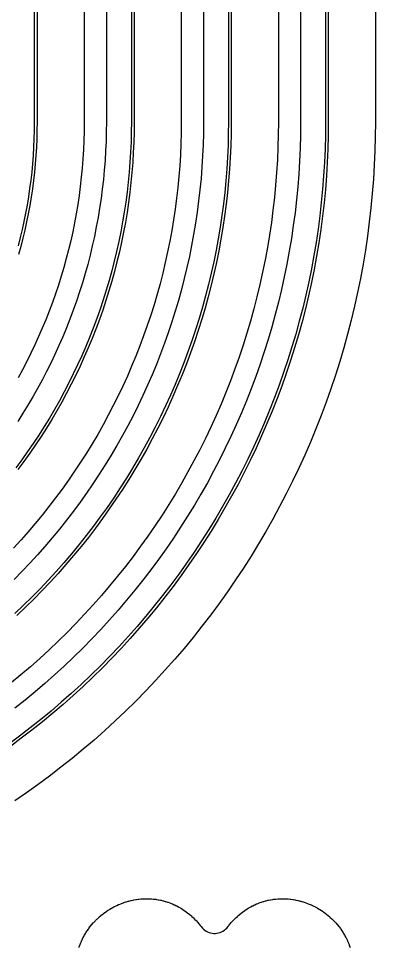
# Model space of a CAD drawing. Header units: metres. Extents: x 9 to 1211, y 9 to 2781.
# Drawn here: x 1082.3 to 1211, y 1398.6 to 1733.3 of the extents above; entities that cross this region are included whole.
import ezdxf

# ---------------------------------------------------------------- set-up
doc = ezdxf.new("R2010")
doc.units = ezdxf.units.M
for name, color, linetype in [('ACIKLIK', 5, 'Continuous'), ('CAM_SABLON', 4, 'Continuous'), ('DIS_KENAR_V91_Z3', 1, 'Continuous'), ('LAMBA_T4_Z4', 3, 'Continuous')]:
    doc.layers.add(name, color=color, linetype=linetype)

msp = doc.modelspace()

# ---------------------------------------------------------------- linework, layer by layer
at = {"layer": 'ACIKLIK'}
for points in [[(1149, 2485.88), (1149, 1696.12), (1148.96, 1691.93), (1148.86, 1687.87), (1148.68, 1683.81), (1148.43, 1679.75), (1148.11, 1675.69), (1147.72, 1671.64), (1147.26, 1667.6), (1146.73, 1663.57), (1146.13, 1659.55), (1145.46, 1655.54), (1144.72, 1651.54), (1143.91, 1647.56), (1143.03, 1643.59), (1142.08, 1639.63), (1141.06, 1635.7), (1139.97, 1631.78), (1138.82, 1627.88), (1137.6, 1624), (1136.3, 1620.14), (1134.95, 1616.31), (1133.52, 1612.5), (1132.03, 1608.72), (1130.48, 1604.96), (1128.86, 1601.23), (1127.17, 1597.53), (1125.42, 1593.86), (1123.6, 1590.22), (1121.73, 1586.61), (1119.79, 1583.04), (1117.78, 1579.5), (1115.72, 1576), (1113.59, 1572.53), (1111.41, 1569.1), (1109.16, 1565.71), (1106.86, 1562.36), (1104.5, 1559.05), (1102.08, 1555.78), (1099.61, 1552.55), (1097.07, 1549.37), (1094.49, 1546.23), (1091.85, 1543.14), (1089.15, 1540.09), (1086.4, 1537.1), (1083.61, 1534.15), (1080.76, 1531.24)], [(1184, 2485.88), (1184, 1696.12), (1183.96, 1691.32), (1183.84, 1686.65), (1183.63, 1681.97), (1183.35, 1677.31), (1182.98, 1672.64), (1182.53, 1667.99), (1182, 1663.34), (1181.39, 1658.7), (1180.7, 1654.08), (1179.93, 1649.46), (1179.08, 1644.86), (1178.14, 1640.28), (1177.13, 1635.71), (1176.04, 1631.17), (1174.87, 1626.64), (1173.62, 1622.13), (1172.29, 1617.64), (1170.88, 1613.18), (1169.4, 1608.75), (1167.84, 1604.34), (1166.2, 1599.96), (1164.48, 1595.61), (1162.69, 1591.28), (1160.83, 1586.99), (1158.89, 1582.74), (1156.88, 1578.52), (1154.79, 1574.33), (1152.63, 1570.18), (1150.4, 1566.07), (1148.09, 1562), (1145.72, 1557.97), (1143.28, 1553.98), (1140.76, 1550.04), (1138.18, 1546.14), (1135.53, 1542.28), (1132.82, 1538.47), (1130.03, 1534.71), (1127.19, 1531), (1124.27, 1527.34), (1121.3, 1523.73), (1118.26, 1520.18), (1115.16, 1516.67), (1112, 1513.23), (1108.78, 1509.83), (1105.5, 1506.5), (1102.17, 1503.22), (1098.77, 1500), (1095.33, 1496.84), (1091.82, 1493.74), (1088.27, 1490.7), (1084.66, 1487.73), (1081, 1484.81)], [(1114, 2485.88), (1114, 1696.12), (1113.97, 1692.54), (1113.88, 1689.09), (1113.73, 1685.64), (1113.52, 1682.19), (1113.25, 1678.74), (1112.91, 1675.3), (1112.52, 1671.87), (1112.07, 1668.44), (1111.56, 1665.03), (1110.99, 1661.62), (1110.36, 1658.22), (1109.67, 1654.83), (1108.92, 1651.46), (1108.12, 1648.1), (1107.25, 1644.75), (1106.33, 1641.42), (1105.35, 1638.11), (1104.31, 1634.81), (1103.21, 1631.54), (1102.06, 1628.28), (1100.85, 1625.04), (1099.58, 1621.83), (1098.26, 1618.64), (1096.88, 1615.47), (1095.45, 1612.32), (1093.96, 1609.2), (1092.42, 1606.11), (1090.82, 1603.05), (1089.17, 1600.01), (1087.47, 1597), (1085.72, 1594.02), (1083.91, 1591.08), (1082.06, 1588.16)]]:
    msp.add_lwpolyline(points, dxfattribs=at)
at = {"layer": 'CAM_SABLON'}
for points in [[(1193, 2485.92), (1193, 1696.08), (1192.96, 1691.17), (1192.83, 1686.33), (1192.62, 1681.5), (1192.32, 1676.68), (1191.95, 1671.86), (1191.48, 1667.05), (1190.93, 1662.24), (1190.3, 1657.45), (1189.59, 1652.67), (1188.79, 1647.9), (1187.91, 1643.15), (1186.95, 1638.41), (1185.9, 1633.69), (1184.77, 1628.99), (1183.56, 1624.31), (1182.27, 1619.65), (1180.9, 1615.01), (1179.44, 1610.4), (1177.91, 1605.82), (1176.29, 1601.26), (1174.6, 1596.73), (1172.83, 1592.23), (1170.98, 1587.77), (1169.05, 1583.33), (1167.05, 1578.94), (1164.97, 1574.57), (1162.81, 1570.24), (1160.58, 1565.96), (1158.27, 1561.71), (1155.89, 1557.5), (1153.43, 1553.33), (1150.91, 1549.21), (1148.31, 1545.14), (1145.64, 1541.1), (1142.9, 1537.12), (1140.1, 1533.18), (1137.22, 1529.3), (1134.28, 1525.46), (1131.27, 1521.68), (1128.19, 1517.95), (1125.05, 1514.27), (1121.85, 1510.65), (1118.58, 1507.09), (1115.26, 1503.58), (1111.87, 1500.13), (1108.42, 1496.74), (1104.91, 1493.42), (1101.35, 1490.15), (1097.73, 1486.95), (1094.05, 1483.81), (1090.32, 1480.73), (1086.54, 1477.72), (1082.7, 1474.78), (1078.82, 1471.9)], [(1158, 2485.92), (1158, 1696.08), (1157.96, 1691.78), (1157.85, 1687.55), (1157.67, 1683.33), (1157.41, 1679.12), (1157.08, 1674.91), (1156.67, 1670.7), (1156.2, 1666.51), (1155.64, 1662.32), (1155.02, 1658.14), (1154.32, 1653.98), (1153.55, 1649.82), (1152.71, 1645.69), (1151.8, 1641.56), (1150.81, 1637.46), (1149.75, 1633.37), (1148.62, 1629.3), (1147.43, 1625.25), (1146.16, 1621.22), (1144.81, 1617.21), (1143.4, 1613.23), (1141.93, 1609.28), (1140.38, 1605.35), (1138.76, 1601.44), (1137.08, 1597.57), (1135.33, 1593.73), (1133.51, 1589.91), (1131.62, 1586.13), (1129.67, 1582.39), (1127.66, 1578.68), (1125.58, 1575), (1123.43, 1571.36), (1121.23, 1567.76), (1118.96, 1564.2), (1116.63, 1560.68), (1114.23, 1557.19), (1111.78, 1553.76), (1109.27, 1550.36), (1106.7, 1547.01), (1104.07, 1543.7), (1101.38, 1540.45), (1098.64, 1537.23), (1095.84, 1534.07), (1092.99, 1530.96), (1090.08, 1527.89), (1087.12, 1524.88), (1084.11, 1521.92), (1081.04, 1519.01)], [(1123, 2485.92), (1123, 1696.08), (1122.97, 1692.39), (1122.87, 1688.78), (1122.72, 1685.17), (1122.5, 1681.56), (1122.21, 1677.96), (1121.87, 1674.36), (1121.46, 1670.77), (1120.98, 1667.19), (1120.45, 1663.62), (1119.85, 1660.05), (1119.2, 1656.5), (1118.48, 1652.96), (1117.69, 1649.44), (1116.85, 1645.92), (1115.95, 1642.42), (1114.98, 1638.94), (1113.95, 1635.48), (1112.87, 1632.03), (1111.72, 1628.61), (1110.52, 1625.2), (1109.25, 1621.82), (1107.93, 1618.46), (1106.54, 1615.12), (1105.1, 1611.81), (1103.61, 1608.52), (1102.05, 1605.26), (1100.44, 1602.02), (1098.77, 1598.82), (1097.05, 1595.64), (1095.27, 1592.5), (1093.43, 1589.39), (1091.55, 1586.31), (1089.6, 1583.26), (1087.61, 1580.25), (1085.56, 1577.27), (1083.47, 1574.33), (1081.32, 1571.42)], [(1088, 2485.92), (1088, 1696.08), (1087.97, 1693), (1087.89, 1690), (1087.76, 1687), (1087.58, 1684), (1087.34, 1681.01), (1087.06, 1678.02), (1086.72, 1675.04), (1086.33, 1672.06), (1085.88, 1669.09), (1085.39, 1666.13), (1084.84, 1663.18), (1084.24, 1660.24), (1083.59, 1657.31), (1082.89, 1654.39), (1082.14, 1651.48)]]:
    msp.add_lwpolyline(points, dxfattribs=at)
at = {"layer": 'DIS_KENAR_V91_Z3'}
for points in [[(1176, 2486), (1176, 1696), (1175.96, 1691.46), (1175.84, 1686.93), (1175.64, 1682.39), (1175.37, 1677.86), (1175.01, 1673.34), (1174.58, 1668.82), (1174.06, 1664.31), (1173.47, 1659.81), (1172.8, 1655.33), (1172.05, 1650.85), (1171.22, 1646.39), (1170.32, 1641.94), (1169.34, 1637.51), (1168.28, 1633.1), (1167.14, 1628.71), (1165.93, 1624.33), (1164.64, 1619.98), (1163.27, 1615.66), (1161.83, 1611.35), (1160.32, 1607.07), (1158.73, 1602.82), (1157.07, 1598.6), (1155.33, 1594.41), (1153.52, 1590.25), (1151.64, 1586.12), (1149.69, 1582.02), (1147.66, 1577.96), (1145.57, 1573.94), (1143.4, 1569.95), (1141.17, 1566), (1138.86, 1562.09), (1136.49, 1558.22), (1134.05, 1554.39), (1131.55, 1550.61), (1128.98, 1546.87), (1126.34, 1543.18), (1123.65, 1539.53), (1120.88, 1535.93), (1118.06, 1532.38), (1115.17, 1528.88), (1112.22, 1525.42), (1109.22, 1522.03), (1106.15, 1518.68), (1103.03, 1515.39), (1099.85, 1512.15), (1096.61, 1508.97), (1093.32, 1505.85), (1089.97, 1502.78), (1086.58, 1499.78), (1083.12, 1496.83), (1079.62, 1493.94)], [(1141, 2486), (1141, 1696), (1140.97, 1692.07), (1140.86, 1688.15), (1140.69, 1684.22), (1140.45, 1680.3), (1140.14, 1676.39), (1139.77, 1672.48), (1139.32, 1668.58), (1138.81, 1664.69), (1138.23, 1660.8), (1137.58, 1656.93), (1136.87, 1653.07), (1136.08, 1649.22), (1135.23, 1645.39), (1134.32, 1641.57), (1133.33, 1637.77), (1132.28, 1633.98), (1131.17, 1630.22), (1129.99, 1626.47), (1128.74, 1622.75), (1127.43, 1619.05), (1126.06, 1615.37), (1124.62, 1611.71), (1123.11, 1608.09), (1121.55, 1604.48), (1119.92, 1600.91), (1118.23, 1597.37), (1116.48, 1593.85), (1114.66, 1590.37), (1112.79, 1586.92), (1110.86, 1583.5), (1108.86, 1580.12), (1106.81, 1576.77), (1104.7, 1573.46), (1102.53, 1570.18), (1100.31, 1566.95), (1098.03, 1563.75), (1095.69, 1560.59), (1093.3, 1557.48), (1090.86, 1554.4), (1088.36, 1551.37), (1085.81, 1548.39), (1083.21, 1545.45), (1080.55, 1542.55)], [(1211, 2486), (1211, 1696), (1210.96, 1690.85), (1210.82, 1685.7), (1210.6, 1680.56), (1210.28, 1675.42), (1209.88, 1670.29), (1209.38, 1665.16), (1208.8, 1660.05), (1208.13, 1654.94), (1207.37, 1649.85), (1206.52, 1644.77), (1205.58, 1639.71), (1204.55, 1634.67), (1203.44, 1629.64), (1202.24, 1624.63), (1200.95, 1619.65), (1199.57, 1614.69), (1198.11, 1609.75), (1196.56, 1604.84), (1194.93, 1599.96), (1193.21, 1595.1), (1191.41, 1590.28), (1189.52, 1585.49), (1187.55, 1580.73), (1185.5, 1576.01), (1183.36, 1571.33), (1181.14, 1566.68), (1178.85, 1562.07), (1176.47, 1557.51), (1174.01, 1552.98), (1171.48, 1548.5), (1168.86, 1544.06), (1166.17, 1539.67), (1163.41, 1535.33), (1160.57, 1531.04), (1157.65, 1526.79), (1154.66, 1522.6), (1151.6, 1518.46), (1148.46, 1514.38), (1145.26, 1510.35), (1141.98, 1506.38), (1138.64, 1502.46), (1135.23, 1498.61), (1131.75, 1494.81), (1128.21, 1491.08), (1124.6, 1487.4), (1120.92, 1483.79), (1117.19, 1480.25), (1113.39, 1476.77), (1109.54, 1473.36), (1105.62, 1470.02), (1101.65, 1466.74), (1097.62, 1463.54), (1093.54, 1460.4), (1089.4, 1457.34), (1085.21, 1454.35), (1080.96, 1451.43)], [(1106, 2486), (1106, 1696), (1105.97, 1692.68), (1105.88, 1689.37), (1105.74, 1686.06), (1105.54, 1682.75), (1105.28, 1679.44), (1104.96, 1676.14), (1104.58, 1672.84), (1104.15, 1669.56), (1103.66, 1666.28), (1103.11, 1663.01), (1102.51, 1659.75), (1101.85, 1656.5), (1101.13, 1653.26), (1100.36, 1650.03), (1099.53, 1646.82), (1098.64, 1643.63), (1097.7, 1640.45), (1096.7, 1637.29), (1095.65, 1634.14), (1094.54, 1631.02), (1093.38, 1627.91), (1092.16, 1624.82), (1090.9, 1621.76), (1089.57, 1618.72), (1088.2, 1615.7), (1086.77, 1612.71), (1085.29, 1609.74), (1083.76, 1606.8), (1082.18, 1603.89)], [(1104.14, 1398.61), (1104.21, 1398.83), (1104.44, 1399.48), (1104.52, 1399.7), (1104.78, 1400.35), (1104.87, 1400.56), (1105.15, 1401.2), (1105.25, 1401.41), (1105.56, 1402.04), (1105.66, 1402.24), (1106, 1402.87), (1106.11, 1403.06), (1106.47, 1403.67), (1106.59, 1403.87), (1106.97, 1404.47), (1107.09, 1404.65), (1107.5, 1405.24), (1107.63, 1405.42), (1108.06, 1406), (1108.2, 1406.17), (1108.65, 1406.73), (1108.79, 1406.9), (1109.27, 1407.45), (1109.42, 1407.61), (1109.91, 1408.14), (1110.06, 1408.29), (1110.58, 1408.81), (1110.74, 1408.96), (1111.28, 1409.45), (1111.44, 1409.6), (1111.99, 1410.08), (1112.16, 1410.21), (1112.73, 1410.67), (1112.9, 1410.8), (1113.49, 1411.24), (1113.66, 1411.36), (1114.26, 1411.78), (1114.44, 1411.9), (1115.06, 1412.29), (1115.24, 1412.4), (1115.87, 1412.77), (1116.05, 1412.88), (1116.7, 1413.23), (1116.88, 1413.33), (1117.54, 1413.65), (1117.73, 1413.74), (1118.39, 1414.04), (1118.59, 1414.13), (1119.25, 1414.4), (1119.45, 1414.48), (1120.13, 1414.73), (1120.33, 1414.8), (1121.01, 1415.03), (1121.22, 1415.09), (1121.9, 1415.29), (1122.11, 1415.35), (1122.8, 1415.52), (1123.01, 1415.57), (1123.7, 1415.72), (1123.91, 1415.76), (1124.6, 1415.88), (1124.82, 1415.91), (1125.51, 1416.01), (1125.73, 1416.03), (1126.41, 1416.1), (1126.64, 1416.12), (1127.32, 1416.16), (1127.54, 1416.17), (1128.22, 1416.19), (1128.45, 1416.19), (1129.12, 1416.18), (1129.34, 1416.18), (1130.02, 1416.14), (1130.24, 1416.13), (1130.9, 1416.07), (1131.13, 1416.05), (1131.79, 1415.97), (1132.01, 1415.94), (1132.66, 1415.83), (1132.88, 1415.79), (1133.52, 1415.66), (1133.74, 1415.61), (1134.38, 1415.46), (1134.59, 1415.41), (1135.22, 1415.23), (1135.43, 1415.17), (1136.04, 1414.97), (1136.25, 1414.9), (1136.86, 1414.69), (1137.06, 1414.61), (1137.66, 1414.37), (1137.86, 1414.29), (1138.44, 1414.03), (1138.63, 1413.94), (1139.21, 1413.66), (1139.4, 1413.57), (1139.96, 1413.27), (1140.14, 1413.17), (1140.69, 1412.86), (1140.87, 1412.75), (1141.4, 1412.42), (1141.57, 1412.31), (1142.09, 1411.96), (1142.26, 1411.85), (1142.77, 1411.49), (1142.92, 1411.37), (1143.42, 1410.99), (1143.57, 1410.87), (1144.05, 1410.48), (1144.19, 1410.36), (1144.66, 1409.96), (1144.79, 1409.83), (1145.24, 1409.42), (1145.37, 1409.29), (1145.8, 1408.87), (1145.93, 1408.74), (1146.34, 1408.31), (1146.46, 1408.18), (1146.86, 1407.74), (1146.97, 1407.61), (1147.36, 1407.16), (1147.46, 1407.03), (1147.83, 1406.58), (1147.93, 1406.45), (1148.14, 1406.18), (1148.6, 1405.62), (1149.02, 1405.21), (1149.47, 1404.85), (1149.96, 1404.53), (1150.47, 1404.26), (1151.01, 1404.04), (1151.56, 1403.88), (1152.13, 1403.76), (1152.71, 1403.71), (1153.29, 1403.71), (1153.87, 1403.76), (1154.44, 1403.88), (1154.99, 1404.04), (1155.53, 1404.26), (1156.04, 1404.53), (1156.53, 1404.85), (1156.98, 1405.21), (1157.4, 1405.62), (1157.86, 1406.18), (1158.07, 1406.45), (1158.17, 1406.58), (1158.54, 1407.03), (1158.64, 1407.16), (1159.03, 1407.61), (1159.14, 1407.74), (1159.54, 1408.18), (1159.66, 1408.31), (1160.07, 1408.74), (1160.2, 1408.87), (1160.63, 1409.29), (1160.76, 1409.42), (1161.21, 1409.83), (1161.34, 1409.96), (1161.81, 1410.36), (1161.95, 1410.48), (1162.43, 1410.87), (1162.58, 1410.99), (1163.08, 1411.37), (1163.23, 1411.49), (1163.74, 1411.85), (1163.91, 1411.96), (1164.43, 1412.31), (1164.6, 1412.42), (1165.13, 1412.75), (1165.31, 1412.86), (1165.86, 1413.17), (1166.04, 1413.27), (1166.6, 1413.57), (1166.79, 1413.66), (1167.37, 1413.94), (1167.56, 1414.03), (1168.14, 1414.29), (1168.34, 1414.37), (1168.94, 1414.61), (1169.14, 1414.69), (1169.75, 1414.9), (1169.96, 1414.97), (1170.57, 1415.17), (1170.78, 1415.23), (1171.41, 1415.41), (1171.62, 1415.46), (1172.26, 1415.61), (1172.48, 1415.66), (1173.12, 1415.79), (1173.34, 1415.83), (1173.99, 1415.94), (1174.21, 1415.97), (1174.87, 1416.05), (1175.1, 1416.07), (1175.76, 1416.13), (1175.98, 1416.14), (1176.66, 1416.18), (1176.88, 1416.18), (1177.56, 1416.19), (1177.78, 1416.19), (1178.46, 1416.17), (1178.68, 1416.16), (1179.36, 1416.12), (1179.59, 1416.1), (1180.27, 1416.03), (1180.49, 1416.01), (1181.18, 1415.91), (1181.4, 1415.88), (1182.09, 1415.76), (1182.3, 1415.72), (1182.99, 1415.57), (1183.2, 1415.52), (1183.89, 1415.35), (1184.1, 1415.29), (1184.78, 1415.09), (1184.99, 1415.03), (1185.67, 1414.8), (1185.87, 1414.73), (1186.55, 1414.48), (1186.75, 1414.4), (1187.41, 1414.13), (1187.61, 1414.04), (1188.27, 1413.74), (1188.46, 1413.65), (1189.12, 1413.33), (1189.3, 1413.23), (1189.95, 1412.88), (1190.13, 1412.77), (1190.76, 1412.4), (1190.94, 1412.29), (1191.56, 1411.9), (1191.74, 1411.78), (1192.34, 1411.36), (1192.51, 1411.24), (1193.1, 1410.8), (1193.27, 1410.67), (1193.84, 1410.21), (1194.01, 1410.08), (1194.56, 1409.6), (1194.72, 1409.45), (1195.26, 1408.96), (1195.42, 1408.81), (1195.94, 1408.29), (1196.09, 1408.14), (1196.58, 1407.61), (1196.73, 1407.45), (1197.21, 1406.9), (1197.35, 1406.73), (1197.8, 1406.17), (1197.94, 1406), (1198.37, 1405.42), (1198.5, 1405.24), (1198.91, 1404.65), (1199.03, 1404.47), (1199.41, 1403.87), (1199.53, 1403.67), (1199.89, 1403.06), (1200, 1402.87), (1200.34, 1402.24), (1200.44, 1402.04), (1200.75, 1401.41), (1200.85, 1401.2), (1201.13, 1400.56), (1201.22, 1400.35), (1201.48, 1399.7), (1201.56, 1399.48), (1201.79, 1398.83), (1201.86, 1398.61)]]:
    msp.add_lwpolyline(points, dxfattribs=at)
at = {"layer": 'LAMBA_T4_Z4'}
for points in [[(1194, 2485.93), (1194, 1696.07), (1193.96, 1691.15), (1193.83, 1686.3), (1193.62, 1681.45), (1193.32, 1676.61), (1192.94, 1671.77), (1192.48, 1666.94), (1191.93, 1662.12), (1191.29, 1657.31), (1190.58, 1652.51), (1189.78, 1647.73), (1188.89, 1642.96), (1187.92, 1638.2), (1186.87, 1633.46), (1185.74, 1628.75), (1184.53, 1624.05), (1183.23, 1619.37), (1181.85, 1614.72), (1180.39, 1610.09), (1178.85, 1605.49), (1177.23, 1600.92), (1175.53, 1596.37), (1173.76, 1591.86), (1171.9, 1587.38), (1169.97, 1582.93), (1167.95, 1578.51), (1165.86, 1574.13), (1163.7, 1569.79), (1161.46, 1565.49), (1159.14, 1561.22), (1156.75, 1557), (1154.29, 1552.82), (1151.76, 1548.68), (1149.15, 1544.59), (1146.47, 1540.54), (1143.72, 1536.55), (1140.91, 1532.6), (1138.02, 1528.7), (1135.07, 1524.85), (1132.05, 1521.05), (1128.96, 1517.31), (1125.81, 1513.62), (1122.59, 1509.98), (1119.32, 1506.4), (1115.98, 1502.89), (1112.58, 1499.42), (1109.11, 1496.02), (1105.6, 1492.68), (1102.02, 1489.41), (1098.38, 1486.19), (1094.69, 1483.04), (1090.95, 1479.95), (1087.15, 1476.93), (1083.3, 1473.98), (1079.4, 1471.09)], [(1159, 2485.93), (1159, 1696.07), (1158.96, 1691.76), (1158.85, 1687.52), (1158.67, 1683.28), (1158.41, 1679.05), (1158.07, 1674.82), (1157.67, 1670.6), (1157.19, 1666.39), (1156.63, 1662.18), (1156.01, 1657.99), (1155.31, 1653.8), (1154.53, 1649.63), (1153.69, 1645.48), (1152.77, 1641.34), (1151.78, 1637.21), (1150.72, 1633.11), (1149.59, 1629.02), (1148.38, 1624.95), (1147.11, 1620.91), (1145.76, 1616.89), (1144.34, 1612.89), (1142.86, 1608.92), (1141.31, 1604.97), (1139.68, 1601.05), (1137.99, 1597.16), (1136.23, 1593.3), (1134.41, 1589.48), (1132.51, 1585.68), (1130.56, 1581.92), (1128.53, 1578.19), (1126.44, 1574.5), (1124.29, 1570.85), (1122.08, 1567.23), (1119.8, 1563.65), (1117.46, 1560.12), (1115.05, 1556.62), (1112.59, 1553.17), (1110.07, 1549.76), (1107.49, 1546.39), (1104.85, 1543.08), (1102.15, 1539.8), (1099.39, 1536.58), (1096.58, 1533.4), (1093.72, 1530.27), (1090.8, 1527.2), (1087.83, 1524.17), (1084.8, 1521.2), (1081.73, 1518.28)], [(1124, 2485.93), (1124, 1696.07), (1123.97, 1692.37), (1123.87, 1688.74), (1123.71, 1685.11), (1123.49, 1681.49), (1123.21, 1677.87), (1122.86, 1674.26), (1122.45, 1670.65), (1121.98, 1667.05), (1121.44, 1663.46), (1120.84, 1659.88), (1120.18, 1656.31), (1119.45, 1652.75), (1118.67, 1649.21), (1117.82, 1645.68), (1116.91, 1642.17), (1115.94, 1638.67), (1114.91, 1635.19), (1113.82, 1631.72), (1112.67, 1628.28), (1111.46, 1624.86), (1110.18, 1621.46), (1108.85, 1618.08), (1107.46, 1614.73), (1106.02, 1611.4), (1104.51, 1608.1), (1102.95, 1604.82), (1101.33, 1601.57), (1099.65, 1598.35), (1097.92, 1595.16), (1096.13, 1592), (1094.29, 1588.87), (1092.39, 1585.78), (1090.44, 1582.72), (1088.44, 1579.69), (1086.38, 1576.7), (1084.28, 1573.74), (1082.12, 1570.82)], [(1089, 2485.93), (1089, 1696.07), (1088.97, 1692.98), (1088.89, 1689.96), (1088.76, 1686.95), (1088.58, 1683.93), (1088.34, 1680.92), (1088.05, 1677.92), (1087.71, 1674.92), (1087.32, 1671.92), (1086.87, 1668.94), (1086.37, 1665.96), (1085.82, 1662.99), (1085.22, 1660.03), (1084.57, 1657.08), (1083.86, 1654.15), (1083.1, 1651.22), (1082.3, 1648.31)]]:
    msp.add_lwpolyline(points, dxfattribs=at)

doc.saveas('drawing.dxf')
